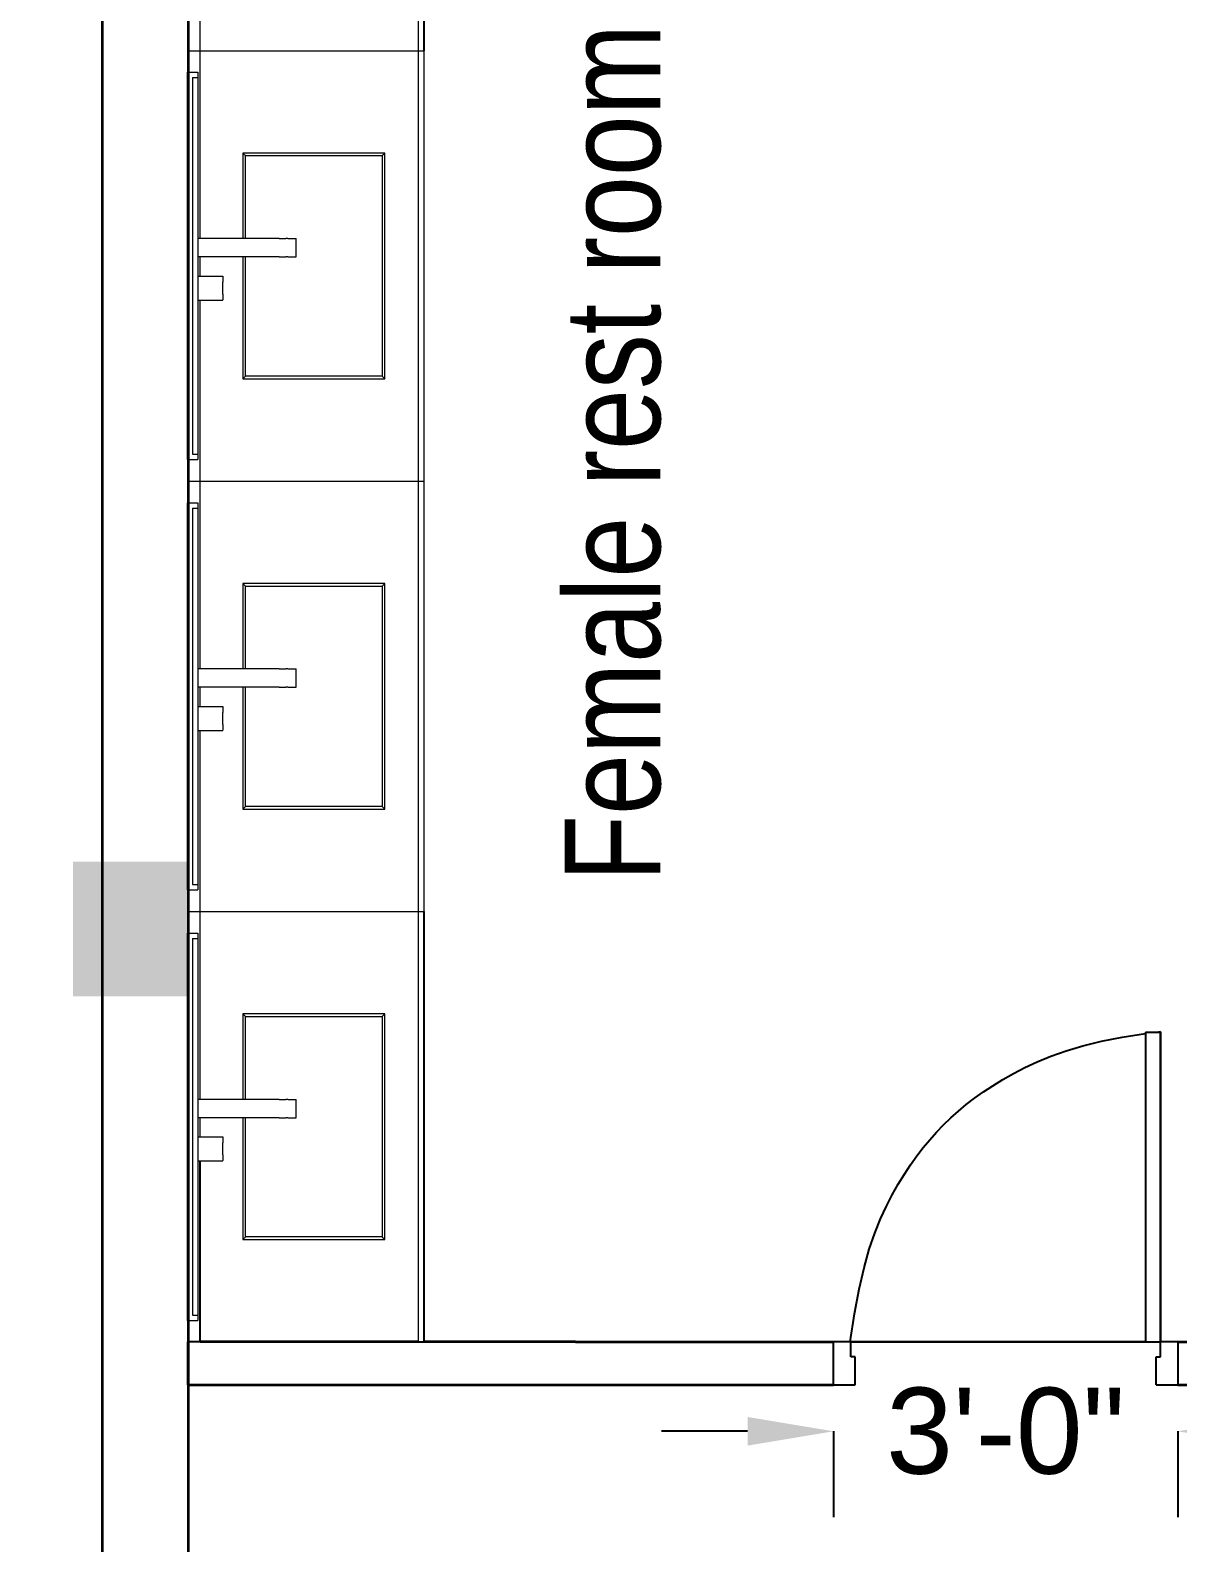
# Model space of a CAD drawing. Header units: millimetres. Extents: x 6923 to 14208, y 3430 to 4414.
# Drawn here: x 7105.8 to 7225.9, y 4080.9 to 4239.2 of the extents above; entities that cross this region are included whole.
import ezdxf

# ---------------------------------------------------------------- set-up
doc = ezdxf.new("R2010")
doc.units = ezdxf.units.MM
doc.layers.get('Defpoints').update_dxf_attribs({"color": 250})
doc.layers.add('AMBIENTACION', color=1, linetype='Continuous')
doc.layers.add('SectionCutEdges', color=7, linetype='Continuous')
for name, color, linetype, lineweight in [('dimension', 6, 'Continuous', 15), ('door', 104, 'Continuous', 25), ('Furniture', 252, 'Continuous', 0), ('text', 11, 'Continuous', 25), ('wall', 160, 'Continuous', 35)]:
    doc.layers.add(name, color=color, linetype=linetype, lineweight=lineweight)
doc.styles.add('ARRIAL NARROW', font='ARIALN.TTF')
doc.styles.get("Standard").update_dxf_attribs({"font": 'arial.ttf'})
doc.dimstyles.new('1 to 8', dxfattribs={"dimscale": 96, "dimtxt": 0.09375, "dimasz": 0.09375, "dimexe": 0.09375, "dimexo": 0.09375, "dimgap": 0.015625, "dimtad": 0, "dimtih": 1, "dimtoh": 1, "dimdec": 0, "dimrnd": 0.09375, "dimzin": 3, "dimdsep": 46, "dimlunit": 4, "dimtxsty": 'Standard', "dimcen": 0.09375, "dimadec": 0, "dimazin": 0, "dimtfac": 1, "dimtdec": 0, "dimtofl": 0, "dimtmove": 0, "dimatfit": 3, "dimfxl": 0.09375, "dimfxlon": 1, "dimtolj": 1, "dimtzin": 0, "dimarcsym": 0})

# ---------------------------------------------------------------- blocks, each defined once
blk = doc.blocks.new('*D49')
at = {"layer": 'Defpoints', "color": 0, "transparency": 16777216}
for p in [(7086.93, 4282.37), (7123.55, 4282.07), (7122.05, 4101.81)]:
    blk.add_point(p, dxfattribs=at)
at = {"layer": 'dimension', "color": 0, "lineweight": -2, "transparency": 16777216}
for p, q in [((7095.93, 4282.3), (7077.93, 4282.45)), ((7086.86, 4273.37), (7086.23, 4198.34)), ((7085.51, 4111.11), (7086.13, 4186.15)), ((7094.43, 4102.04), (7076.43, 4102.19))]:
    blk.add_line(p, q, dxfattribs=at)
at = {"layer": 'dimension', "color": 0, "transparency": 16777216}
for points in [[(7085.36, 4273.38), (7088.36, 4273.36), (7086.93, 4282.37)], [(7084.01, 4111.12), (7087.01, 4111.1), (7085.43, 4102.11)]]:
    blk.add_solid(points, dxfattribs=at)
at = {"layer": 'dimension', "color": 0, "transparency": 16777216, "insert": (7086.18, 4192.24), "char_height": 9, "attachment_point": 5}
blk.add_mtext('\\A1;15\'-0"', dxfattribs=at)
blk = doc.blocks.new('*D50')
at = {"layer": 'Defpoints', "color": 0, "transparency": 16777216}
for p in [(7189.86, 4097.4), (7225.9, 4097.4), (7225.9, 4092.55)]:
    blk.add_point(p, dxfattribs=at)
at = {"layer": 'dimension', "color": 0, "lineweight": -2, "transparency": 16777216}
for p, q in [((7180.86, 4092.55), (7171.86, 4092.55)), ((7189.86, 4092.55), (7189.86, 4083.55)), ((7225.9, 4092.55), (7225.9, 4083.55)), ((7234.9, 4092.55), (7243.9, 4092.55))]:
    blk.add_line(p, q, dxfattribs=at)
at = {"layer": 'dimension', "color": 0, "transparency": 16777216}
for points in [[(7180.86, 4094.05), (7180.86, 4091.05), (7189.86, 4092.55)], [(7234.9, 4094.05), (7234.9, 4091.05), (7225.9, 4092.55)]]:
    blk.add_solid(points, dxfattribs=at)
at = {"layer": 'dimension', "color": 0, "transparency": 16777216, "insert": (7207.88, 4092.55), "char_height": 9, "attachment_point": 5}
blk.add_mtext('\\A1;3\'-0"', dxfattribs=at)

msp = doc.modelspace()

# ---------------------------------------------------------------- hatches: boundary and pattern name
at = {"layer": 'AMBIENTACION'}
h = msp.add_hatch(color=5, dxfattribs=at)
h.dxf.hatch_style = 1
h.paths.add_polyline_path([(7113.23, 4152.18), (7110.23, 4152.18), (7110.23, 4138.18), (7113.23, 4138.18)])
h.paths.add_polyline_path([(7113.23, 4138.18), (7122.23, 4138.18), (7122.23, 4152.18), (7113.23, 4152.18)])
h.paths.add_polyline_path([(8967.91, 4138.18), (8976.91, 4138.18), (8976.91, 4152.18), (8967.91, 4152.18)], flags=17)
h.paths.add_polyline_path([(8964.91, 4138.18), (8976.91, 4138.18), (8976.91, 4152.18), (8964.91, 4152.18)])
h.paths.add_polyline_path([(10986.24, 4152.45), (10977.24, 4152.45), (10977.24, 4138.45), (10986.24, 4138.45)], flags=17)
h.paths.add_polyline_path([(10974.24, 4138.45), (10986.24, 4138.45), (10986.24, 4152.45), (10974.24, 4152.45)])
h.paths.add_polyline_path([(12884.41, 4160.44), (12875.41, 4160.44), (12875.41, 4146.44), (12884.41, 4146.44)], flags=17)
h.paths.add_polyline_path([(12872.41, 4146.44), (12884.41, 4146.44), (12884.41, 4160.44), (12872.41, 4160.44)])
h = msp.add_hatch(color=5, dxfattribs=at)
h.dxf.hatch_style = 1
h.paths.add_polyline_path([(7113.23, 4152.07), (7110.23, 4152.07), (7110.23, 4138.07), (7113.23, 4138.07)])
h.paths.add_polyline_path([(7113.23, 4138.07), (7122.23, 4138.07), (7122.23, 4152.07), (7113.23, 4152.07)])
h.paths.add_polyline_path([(8967.91, 4138.07), (8976.91, 4138.07), (8976.91, 4152.07), (8967.91, 4152.07)], flags=17)
h.paths.add_polyline_path([(8964.91, 4138.07), (8976.91, 4138.07), (8976.91, 4152.07), (8964.91, 4152.07)])
h.paths.add_polyline_path([(10986.24, 4152.33), (10977.24, 4152.33), (10977.24, 4138.33), (10986.24, 4138.33)], flags=17)
h.paths.add_polyline_path([(10974.24, 4138.33), (10986.24, 4138.33), (10986.24, 4152.33), (10974.24, 4152.33)])
h.paths.add_polyline_path([(12884.41, 4160.33), (12875.41, 4160.33), (12875.41, 4146.33), (12884.41, 4146.33)], flags=17)
h.paths.add_polyline_path([(12872.41, 4146.33), (12884.41, 4146.33), (12884.41, 4160.33), (12872.41, 4160.33)])
h = msp.add_hatch(color=5, dxfattribs=at)
h.dxf.hatch_style = 1
h.paths.add_polyline_path([(7113.23, 4152.07), (7110.23, 4152.07), (7110.23, 4138.07), (7113.23, 4138.07)])
h.paths.add_polyline_path([(7113.23, 4138.07), (7122.23, 4138.07), (7122.23, 4152.07), (7113.23, 4152.07)])
h.paths.add_polyline_path([(8967.91, 4138.07), (8976.91, 4138.07), (8976.91, 4152.07), (8967.91, 4152.07)], flags=17)
h.paths.add_polyline_path([(8964.91, 4138.07), (8976.91, 4138.07), (8976.91, 4152.07), (8964.91, 4152.07)])
h.paths.add_polyline_path([(10986.24, 4152.34), (10977.24, 4152.34), (10977.24, 4138.34), (10986.24, 4138.34)], flags=17)
h.paths.add_polyline_path([(10974.24, 4138.34), (10986.24, 4138.34), (10986.24, 4152.34), (10974.24, 4152.34)])
h.paths.add_polyline_path([(12884.41, 4160.33), (12875.41, 4160.33), (12875.41, 4146.33), (12884.41, 4146.33)], flags=17)
h.paths.add_polyline_path([(12872.41, 4146.33), (12884.41, 4146.33), (12884.41, 4160.33), (12872.41, 4160.33)])

# ---------------------------------------------------------------- linework, layer by layer
for p, q in [((7147, 4237.03), (7147, 4282.07)), ((7147, 4101.9), (7147, 4146.95)), ((7123.55, 4101.9), (7123.55, 4120.84))]:
    msp.add_line(p, q)
at = {"layer": 'door'}
for p, q in [((7223.66, 4134.33), (7224.1, 4134.39)), ((7224.1, 4101.9), (7224.1, 4134.39)), ((7222.52, 4134.33), (7222.52, 4101.9)), ((7222.52, 4134.33), (7224.1, 4134.33)), ((7224.1, 4134.33), (7224.1, 4101.9)), ((7191.67, 4101.9), (7189.86, 4101.9)), ((7189.86, 4097.4), (7189.86, 4101.9)), ((7222.52, 4101.9), (7191.61, 4101.9)), ((7191.67, 4100.33), (7191.67, 4101.9)), ((7191.67, 4101.9), (7222.52, 4101.9)), ((7222.52, 4101.9), (7224.1, 4101.9)), ((7225.9, 4101.9), (7224.1, 4101.9)), ((7224.1, 4100.33), (7224.1, 4101.9)), ((7225.9, 4101.9), (7225.9, 4097.4)), ((7192.12, 4100.33), (7191.67, 4100.33)), ((7192.12, 4097.4), (7192.12, 4100.33)), ((7223.64, 4100.33), (7224.1, 4100.33)), ((7223.64, 4097.4), (7223.64, 4100.33)), ((7189.86, 4097.4), (7192.12, 4097.4)), ((7223.64, 4097.4), (7225.9, 4097.4))]:
    msp.add_line(p, q, dxfattribs=at)
msp.add_lwpolyline([(7191.61, 4101.9), (7192.05, 4104.85), (7192.53, 4107.43), (7193.05, 4109.66), (7193.6, 4111.61), (7194.17, 4113.3), (7194.77, 4114.79), (7195.39, 4116.11), (7196.01, 4117.31), (7196.64, 4118.43), (7197.28, 4119.47), (7197.92, 4120.45), (7198.58, 4121.37), (7199.25, 4122.25), (7199.94, 4123.07), (7200.65, 4123.86), (7201.38, 4124.62), (7202.14, 4125.35), (7202.93, 4126.06), (7203.75, 4126.75), (7204.63, 4127.42), (7205.55, 4128.08), (7206.53, 4128.72), (7207.57, 4129.36), (7208.69, 4129.99), (7209.89, 4130.61), (7211.19, 4131.22), (7212.62, 4131.81), (7214.2, 4132.38), (7215.95, 4132.9), (7217.91, 4133.38), (7220.09, 4133.81), (7222.52, 4134.18)], dxfattribs=at)
at = {"layer": 'Furniture'}
for p, q in [((7146.4, 4237.03), (7146.4, 4282.07)), ((7123.55, 4237.03), (7123.55, 4255.96)), ((7122.3, 4239.28), (7122.3, 4237.03)), ((7122.3, 4237.03), (7123.55, 4237.03)), ((7122.3, 4237.03), (7122.3, 4234.77)), ((7123.55, 4217.37), (7123.55, 4237.03)), ((7123.55, 4237.03), (7146.4, 4237.03)), ((7146.4, 4191.99), (7146.4, 4237.03)), ((7146.4, 4237.03), (7146.48, 4237.03)), ((7146.48, 4237.03), (7146.56, 4237.03)), ((7146.56, 4237.03), (7146.63, 4237.03)), ((7146.63, 4237.03), (7146.7, 4237.03)), ((7146.7, 4237.03), (7146.77, 4237.03)), ((7146.77, 4237.03), (7146.83, 4237.03)), ((7146.83, 4237.03), (7146.88, 4237.03)), ((7146.88, 4237.03), (7146.92, 4237.03)), ((7146.98, 4237.03), (7146.92, 4237.03)), ((7146.98, 4237.03), (7147, 4237.03)), ((7147, 4191.99), (7147, 4237.03)), ((7147, 4237.03), (7147, 4237.03)), ((7122.23, 4194.24), (7122.23, 4234.77)), ((7122.3, 4234.77), (7123.3, 4234.77)), ((7122.3, 4194.24), (7122.3, 4234.77)), ((7122.73, 4234.21), (7123.3, 4234.21)), ((7122.73, 4234.21), (7122.73, 4194.8)), ((7123.3, 4234.77), (7123.3, 4234.21)), ((7123.3, 4234.21), (7123.3, 4217.37)), ((7128.02, 4226.31), (7128.1, 4226.24)), ((7142.89, 4226.31), (7128.02, 4226.31)), ((7128.02, 4226.31), (7128.02, 4217.37)), ((7128.1, 4226.24), (7128.17, 4226.17)), ((7142.74, 4226.17), (7142.81, 4226.24)), ((7142.81, 4226.24), (7142.89, 4226.31)), ((7142.89, 4202.7), (7142.89, 4226.31)), ((7128.17, 4226.17), (7128.23, 4226.12)), ((7128.23, 4226.12), (7128.27, 4226.08)), ((7128.27, 4226.08), (7128.3, 4226.05)), ((7128.3, 4226.05), (7142.6, 4226.05)), ((7128.3, 4225.64), (7128.3, 4226.05)), ((7128.3, 4224.89), (7128.3, 4225.64)), ((7128.3, 4224.07), (7128.3, 4224.89)), ((7142.6, 4226.05), (7142.6, 4225.64)), ((7142.6, 4225.64), (7142.6, 4224.89)), ((7142.6, 4224.89), (7142.6, 4224.07)), ((7142.61, 4226.05), (7142.64, 4226.08)), ((7142.64, 4226.08), (7142.68, 4226.12)), ((7142.68, 4226.12), (7142.74, 4226.17)), ((7128.3, 4223.18), (7128.3, 4224.07)), ((7128.3, 4222.23), (7128.3, 4223.18)), ((7142.6, 4224.07), (7142.6, 4223.18)), ((7142.6, 4223.18), (7142.6, 4222.23)), ((7128.3, 4221.23), (7128.3, 4222.23)), ((7142.6, 4222.23), (7142.6, 4221.23)), ((7128.3, 4220.18), (7128.3, 4221.23)), ((7128.3, 4219.1), (7128.3, 4220.18)), ((7142.6, 4221.23), (7142.6, 4220.18)), ((7142.6, 4220.18), (7142.6, 4219.1)), ((7128.3, 4217.98), (7128.3, 4219.1)), ((7142.6, 4219.1), (7142.6, 4217.98)), ((7123.55, 4217.37), (7123.3, 4217.37)), ((7123.3, 4217.37), (7123.3, 4215.45)), ((7128.02, 4217.37), (7123.55, 4217.37)), ((7128.1, 4217.37), (7128.02, 4217.37)), ((7128.17, 4217.37), (7128.1, 4217.37)), ((7128.23, 4217.37), (7128.17, 4217.37)), ((7128.27, 4217.37), (7128.23, 4217.37)), ((7128.3, 4217.37), (7128.27, 4217.37)), ((7128.3, 4217.37), (7128.3, 4217.98)), ((7131.83, 4217.37), (7128.3, 4217.37)), ((7131.83, 4217.37), (7132.27, 4217.37)), ((7132.27, 4217.37), (7132.51, 4217.37)), ((7132.74, 4217.37), (7132.51, 4217.37)), ((7132.74, 4217.37), (7132.95, 4217.37)), ((7132.95, 4217.37), (7133.14, 4217.37)), ((7133.14, 4217.37), (7133.3, 4217.37)), ((7133.3, 4217.37), (7133.43, 4217.37)), ((7133.43, 4217.37), (7133.52, 4217.37)), ((7133.52, 4217.37), (7133.58, 4217.37)), ((7133.58, 4217.37), (7133.6, 4217.37)), ((7133.6, 4216.83), (7133.6, 4217.37)), ((7133.6, 4215.67), (7133.6, 4216.83)), ((7142.6, 4217.98), (7142.6, 4216.83)), ((7142.6, 4216.83), (7142.6, 4215.67)), ((7123.3, 4215.45), (7123.3, 4213.45)), ((7123.55, 4215.45), (7123.3, 4215.45)), ((7123.55, 4213.45), (7123.55, 4215.45)), ((7128.02, 4215.45), (7123.55, 4215.45)), ((7128.02, 4215.45), (7128.02, 4202.7)), ((7128.1, 4215.45), (7128.02, 4215.45)), ((7128.17, 4215.45), (7128.1, 4215.45)), ((7128.23, 4215.45), (7128.17, 4215.45)), ((7128.27, 4215.45), (7128.23, 4215.45)), ((7128.3, 4215.45), (7128.27, 4215.45)), ((7131.83, 4215.45), (7128.3, 4215.45)), ((7128.3, 4214.51), (7128.3, 4215.45)), ((7131.83, 4215.45), (7132.27, 4215.45)), ((7132.27, 4215.45), (7132.51, 4215.45)), ((7132.74, 4215.45), (7132.51, 4215.45)), ((7132.74, 4215.45), (7132.95, 4215.45)), ((7132.95, 4215.45), (7133.14, 4215.45)), ((7133.14, 4215.45), (7133.3, 4215.45)), ((7133.3, 4215.45), (7133.43, 4215.45)), ((7133.43, 4215.45), (7133.52, 4215.45)), ((7133.52, 4215.45), (7133.58, 4215.45)), ((7133.58, 4215.45), (7133.6, 4215.45)), ((7133.6, 4215.45), (7133.6, 4215.67)), ((7142.6, 4215.67), (7142.6, 4214.51)), ((7128.3, 4213.34), (7128.3, 4214.51)), ((7142.6, 4214.51), (7142.6, 4213.34)), ((7123.3, 4213.45), (7123.55, 4213.45)), ((7123.3, 4213.45), (7123.3, 4213.41)), ((7123.3, 4213.41), (7123.3, 4213.28)), ((7123.3, 4213.28), (7123.3, 4213.08)), ((7123.3, 4213.08), (7123.3, 4212.82)), ((7123.3, 4212.82), (7123.3, 4212.51)), ((7123.3, 4212.51), (7123.3, 4212.19)), ((7123.3, 4212.19), (7123.3, 4211.86)), ((7123.55, 4213.45), (7125.93, 4213.45)), ((7125.88, 4212.82), (7125.93, 4212.82)), ((7125.88, 4212.82), (7125.88, 4212.51)), ((7125.88, 4212.51), (7125.88, 4212.19)), ((7125.88, 4212.19), (7125.88, 4211.86)), ((7125.93, 4213.45), (7125.93, 4213.41)), ((7125.93, 4213.41), (7125.93, 4213.28)), ((7125.93, 4213.28), (7125.93, 4213.08)), ((7125.93, 4213.08), (7125.93, 4212.82)), ((7128.3, 4212.18), (7128.3, 4213.34)), ((7128.3, 4211.04), (7128.3, 4212.18)), ((7142.6, 4213.34), (7142.6, 4212.18)), ((7142.6, 4212.18), (7142.6, 4211.04)), ((7123.3, 4211.86), (7123.3, 4211.55)), ((7123.3, 4211.55), (7123.3, 4211.29)), ((7123.3, 4211.29), (7123.3, 4211.09)), ((7123.3, 4211.09), (7123.3, 4210.96)), ((7123.3, 4210.96), (7123.3, 4210.92)), ((7123.3, 4210.92), (7123.55, 4210.92)), ((7123.3, 4210.92), (7123.3, 4194.8)), ((7123.55, 4191.99), (7123.55, 4210.92)), ((7123.55, 4210.92), (7125.93, 4210.92)), ((7125.88, 4211.86), (7125.88, 4211.55)), ((7125.88, 4211.55), (7125.93, 4211.55)), ((7125.93, 4211.55), (7125.93, 4211.29)), ((7125.93, 4211.29), (7125.93, 4211.09)), ((7125.93, 4211.09), (7125.93, 4210.96)), ((7125.93, 4210.92), (7125.93, 4210.96)), ((7128.3, 4209.92), (7128.3, 4211.04)), ((7142.6, 4211.04), (7142.6, 4209.92)), ((7128.3, 4208.83), (7128.3, 4209.92)), ((7128.3, 4207.78), (7128.3, 4208.83)), ((7142.6, 4209.92), (7142.6, 4208.83)), ((7142.6, 4208.83), (7142.6, 4207.78)), ((7128.3, 4206.78), (7128.3, 4207.78)), ((7142.6, 4207.78), (7142.6, 4206.78)), ((7128.3, 4205.83), (7128.3, 4206.78)), ((7128.3, 4204.94), (7128.3, 4205.83)), ((7142.6, 4206.78), (7142.6, 4205.83)), ((7142.6, 4205.83), (7142.6, 4204.94)), ((7128.3, 4204.12), (7128.3, 4204.94)), ((7128.3, 4203.37), (7128.3, 4204.12)), ((7142.6, 4204.94), (7142.6, 4204.12)), ((7142.6, 4204.12), (7142.6, 4203.37)), ((7128.1, 4202.78), (7128.02, 4202.7)), ((7128.02, 4202.7), (7142.89, 4202.7)), ((7128.17, 4202.84), (7128.1, 4202.78)), ((7128.23, 4202.9), (7128.17, 4202.84)), ((7128.27, 4202.93), (7128.23, 4202.9)), ((7128.3, 4202.97), (7128.3, 4203.37)), ((7142.6, 4202.97), (7128.3, 4202.97)), ((7128.3, 4202.97), (7128.3, 4202.96)), ((7142.6, 4203.37), (7142.6, 4202.97)), ((7142.6, 4202.97), (7142.61, 4202.96)), ((7142.61, 4202.96), (7142.64, 4202.93)), ((7142.64, 4202.93), (7142.68, 4202.9)), ((7142.68, 4202.9), (7142.74, 4202.84)), ((7142.74, 4202.84), (7142.81, 4202.78)), ((7142.81, 4202.78), (7142.89, 4202.7)), ((7122.73, 4194.8), (7123.3, 4194.8)), ((7123.3, 4194.8), (7123.3, 4194.24)), ((7122.3, 4194.24), (7123.3, 4194.24)), ((7122.3, 4194.24), (7122.3, 4191.99)), ((7122.3, 4191.99), (7123.55, 4191.99)), ((7122.3, 4191.99), (7122.3, 4189.73)), ((7123.55, 4172.33), (7123.55, 4191.99)), ((7123.55, 4191.99), (7146.4, 4191.99)), ((7146.4, 4146.95), (7146.4, 4191.99)), ((7146.4, 4191.99), (7146.48, 4191.99)), ((7146.48, 4191.99), (7146.56, 4191.99)), ((7146.56, 4191.99), (7146.63, 4191.99)), ((7146.63, 4191.99), (7146.7, 4191.99)), ((7146.7, 4191.99), (7146.77, 4191.99)), ((7146.77, 4191.99), (7146.83, 4191.99)), ((7146.83, 4191.99), (7146.88, 4191.99)), ((7146.88, 4191.99), (7146.92, 4191.99)), ((7146.98, 4191.99), (7146.92, 4191.99)), ((7146.98, 4191.99), (7147, 4191.99)), ((7147, 4146.95), (7147, 4191.99)), ((7147, 4191.99), (7147, 4191.99)), ((7122.23, 4149.2), (7122.23, 4189.73)), ((7122.3, 4189.73), (7123.3, 4189.73)), ((7122.3, 4149.2), (7122.3, 4189.73)), ((7122.73, 4189.17), (7123.3, 4189.17)), ((7122.73, 4189.17), (7122.73, 4149.76)), ((7123.3, 4189.73), (7123.3, 4189.17)), ((7123.3, 4189.17), (7123.3, 4172.33)), ((7128.02, 4181.27), (7128.1, 4181.2)), ((7142.89, 4181.27), (7128.02, 4181.27)), ((7128.02, 4181.27), (7128.02, 4172.33)), ((7128.1, 4181.2), (7128.17, 4181.13)), ((7128.17, 4181.13), (7128.23, 4181.08)), ((7128.23, 4181.08), (7128.27, 4181.04)), ((7128.27, 4181.04), (7128.3, 4181.01)), ((7128.3, 4181.01), (7142.6, 4181.01)), ((7128.3, 4180.6), (7128.3, 4181.01)), ((7128.3, 4179.85), (7128.3, 4180.6)), ((7142.6, 4181.01), (7142.6, 4180.6)), ((7142.6, 4180.6), (7142.6, 4179.85)), ((7142.61, 4181.01), (7142.64, 4181.04)), ((7142.64, 4181.04), (7142.68, 4181.08)), ((7142.68, 4181.08), (7142.74, 4181.13)), ((7142.74, 4181.13), (7142.81, 4181.2)), ((7142.81, 4181.2), (7142.89, 4181.27)), ((7142.89, 4157.66), (7142.89, 4181.27)), ((7128.3, 4179.03), (7128.3, 4179.85)), ((7128.3, 4178.14), (7128.3, 4179.03)), ((7142.6, 4179.85), (7142.6, 4179.03)), ((7142.6, 4179.03), (7142.6, 4178.14)), ((7128.3, 4177.19), (7128.3, 4178.14)), ((7128.3, 4176.19), (7128.3, 4177.19)), ((7142.6, 4178.14), (7142.6, 4177.19)), ((7142.6, 4177.19), (7142.6, 4176.19)), ((7128.3, 4175.14), (7128.3, 4176.19)), ((7142.6, 4176.19), (7142.6, 4175.14)), ((7128.3, 4174.06), (7128.3, 4175.14)), ((7128.3, 4172.94), (7128.3, 4174.06)), ((7142.6, 4175.14), (7142.6, 4174.06)), ((7142.6, 4174.06), (7142.6, 4172.94)), ((7128.3, 4172.33), (7128.3, 4172.94)), ((7142.6, 4172.94), (7142.6, 4171.79)), ((7123.55, 4172.33), (7123.3, 4172.33)), ((7123.3, 4172.33), (7123.3, 4170.41)), ((7128.02, 4172.33), (7123.55, 4172.33)), ((7128.1, 4172.33), (7128.02, 4172.33)), ((7128.17, 4172.33), (7128.1, 4172.33)), ((7128.23, 4172.33), (7128.17, 4172.33)), ((7128.27, 4172.33), (7128.23, 4172.33)), ((7128.3, 4172.33), (7128.27, 4172.33)), ((7131.83, 4172.33), (7128.3, 4172.33)), ((7131.83, 4172.33), (7132.27, 4172.33)), ((7132.27, 4172.33), (7132.51, 4172.33)), ((7132.74, 4172.33), (7132.51, 4172.33)), ((7132.74, 4172.33), (7132.95, 4172.33)), ((7132.95, 4172.33), (7133.14, 4172.33)), ((7133.14, 4172.33), (7133.3, 4172.33)), ((7133.3, 4172.33), (7133.43, 4172.33)), ((7133.43, 4172.33), (7133.52, 4172.33)), ((7133.52, 4172.33), (7133.58, 4172.33)), ((7133.58, 4172.33), (7133.6, 4172.33)), ((7133.6, 4171.79), (7133.6, 4172.33)), ((7133.6, 4170.63), (7133.6, 4171.79)), ((7142.6, 4171.79), (7142.6, 4170.63)), ((7123.55, 4170.41), (7123.3, 4170.41)), ((7123.3, 4170.41), (7123.3, 4168.41)), ((7123.55, 4168.41), (7123.55, 4170.41)), ((7128.02, 4170.41), (7123.55, 4170.41)), ((7128.02, 4170.41), (7128.02, 4157.66)), ((7128.1, 4170.41), (7128.02, 4170.41)), ((7128.17, 4170.41), (7128.1, 4170.41)), ((7128.23, 4170.41), (7128.17, 4170.41)), ((7128.27, 4170.41), (7128.23, 4170.41)), ((7128.3, 4170.41), (7128.27, 4170.41)), ((7131.83, 4170.41), (7128.3, 4170.41)), ((7128.3, 4169.47), (7128.3, 4170.41)), ((7128.3, 4168.3), (7128.3, 4169.47)), ((7131.83, 4170.41), (7132.27, 4170.41)), ((7132.27, 4170.41), (7132.51, 4170.41)), ((7132.74, 4170.41), (7132.51, 4170.41)), ((7132.74, 4170.41), (7132.95, 4170.41)), ((7132.95, 4170.41), (7133.14, 4170.41)), ((7133.14, 4170.41), (7133.3, 4170.41)), ((7133.3, 4170.41), (7133.43, 4170.41)), ((7133.43, 4170.41), (7133.52, 4170.41)), ((7133.52, 4170.41), (7133.58, 4170.41)), ((7133.58, 4170.41), (7133.6, 4170.41)), ((7133.6, 4170.41), (7133.6, 4170.63)), ((7142.6, 4170.63), (7142.6, 4169.47)), ((7142.6, 4169.47), (7142.6, 4168.3)), ((7123.3, 4168.41), (7123.55, 4168.41)), ((7123.3, 4168.41), (7123.3, 4168.37)), ((7123.3, 4168.37), (7123.3, 4168.24)), ((7123.3, 4168.24), (7123.3, 4168.04)), ((7123.3, 4168.04), (7123.3, 4167.78)), ((7123.3, 4167.78), (7123.3, 4167.47)), ((7123.55, 4168.41), (7125.93, 4168.41)), ((7125.88, 4167.78), (7125.93, 4167.78)), ((7125.88, 4167.78), (7125.88, 4167.47)), ((7125.93, 4168.41), (7125.93, 4168.37)), ((7125.93, 4168.37), (7125.93, 4168.24)), ((7125.93, 4168.24), (7125.93, 4168.04)), ((7125.93, 4168.04), (7125.93, 4167.78)), ((7128.3, 4167.14), (7128.3, 4168.3)), ((7142.6, 4168.3), (7142.6, 4167.14)), ((7123.3, 4167.47), (7123.3, 4167.15)), ((7123.3, 4167.15), (7123.3, 4166.82)), ((7123.3, 4166.82), (7123.3, 4166.51)), ((7123.3, 4166.51), (7123.3, 4166.25)), ((7123.3, 4166.25), (7123.3, 4166.05)), ((7123.3, 4166.05), (7123.3, 4165.92)), ((7125.88, 4167.47), (7125.88, 4167.15)), ((7125.88, 4167.15), (7125.88, 4166.82)), ((7125.88, 4166.82), (7125.88, 4166.51)), ((7125.88, 4166.51), (7125.93, 4166.51)), ((7125.93, 4166.51), (7125.93, 4166.25)), ((7125.93, 4166.25), (7125.93, 4166.05)), ((7125.93, 4166.05), (7125.93, 4165.92)), ((7128.3, 4166), (7128.3, 4167.14)), ((7142.6, 4167.14), (7142.6, 4166)), ((7123.3, 4165.92), (7123.3, 4165.88)), ((7123.3, 4165.88), (7123.3, 4149.76)), ((7123.3, 4165.88), (7123.55, 4165.88)), ((7123.55, 4146.95), (7123.55, 4165.88)), ((7123.55, 4165.88), (7125.93, 4165.88)), ((7125.93, 4165.88), (7125.93, 4165.92)), ((7128.3, 4164.88), (7128.3, 4166)), ((7128.3, 4163.79), (7128.3, 4164.88)), ((7142.6, 4166), (7142.6, 4164.88)), ((7142.6, 4164.88), (7142.6, 4163.79)), ((7128.3, 4162.74), (7128.3, 4163.79)), ((7142.6, 4163.79), (7142.6, 4162.74)), ((7128.3, 4161.74), (7128.3, 4162.74)), ((7128.3, 4160.79), (7128.3, 4161.74)), ((7142.6, 4162.74), (7142.6, 4161.74)), ((7142.6, 4161.74), (7142.6, 4160.79)), ((7128.3, 4159.9), (7128.3, 4160.79)), ((7128.3, 4159.08), (7128.3, 4159.9)), ((7142.6, 4160.79), (7142.6, 4159.9)), ((7142.6, 4159.9), (7142.6, 4159.08)), ((7128.3, 4158.33), (7128.3, 4159.08)), ((7128.3, 4157.93), (7128.3, 4158.33)), ((7142.6, 4159.08), (7142.6, 4158.33)), ((7142.6, 4158.33), (7142.6, 4157.93)), ((7128.1, 4157.74), (7128.02, 4157.66)), ((7128.02, 4157.66), (7142.89, 4157.66)), ((7128.17, 4157.8), (7128.1, 4157.74)), ((7128.23, 4157.86), (7128.17, 4157.8)), ((7128.27, 4157.89), (7128.23, 4157.86)), ((7142.6, 4157.93), (7128.3, 4157.93)), ((7128.3, 4157.93), (7128.3, 4157.92)), ((7142.6, 4157.93), (7142.61, 4157.92)), ((7142.61, 4157.92), (7142.64, 4157.89)), ((7142.64, 4157.89), (7142.68, 4157.86)), ((7142.68, 4157.86), (7142.74, 4157.8)), ((7142.74, 4157.8), (7142.81, 4157.74)), ((7142.81, 4157.74), (7142.89, 4157.66)), ((7122.3, 4149.2), (7123.3, 4149.2)), ((7122.3, 4149.2), (7122.3, 4146.95)), ((7122.73, 4149.76), (7123.3, 4149.76)), ((7123.3, 4149.76), (7123.3, 4149.2)), ((7122.3, 4146.95), (7123.55, 4146.95)), ((7122.3, 4146.95), (7122.3, 4144.69)), ((7123.55, 4127.29), (7123.55, 4146.95)), ((7123.55, 4146.95), (7146.4, 4146.95)), ((7146.4, 4101.9), (7146.4, 4146.95)), ((7146.4, 4146.95), (7146.48, 4146.95)), ((7146.48, 4146.95), (7146.56, 4146.95)), ((7146.56, 4146.95), (7146.63, 4146.95)), ((7146.63, 4146.95), (7146.7, 4146.95)), ((7146.7, 4146.95), (7146.77, 4146.95)), ((7146.77, 4146.95), (7146.83, 4146.95)), ((7146.83, 4146.95), (7146.88, 4146.95)), ((7146.88, 4146.95), (7146.92, 4146.95)), ((7146.98, 4146.95), (7146.92, 4146.95)), ((7146.98, 4146.95), (7147, 4146.95)), ((7147, 4146.95), (7147, 4146.95)), ((7122.23, 4106.41), (7122.23, 4144.69)), ((7122.3, 4144.69), (7123.3, 4144.69)), ((7122.3, 4106.41), (7122.3, 4144.69)), ((7122.73, 4144.13), (7123.3, 4144.13)), ((7122.73, 4144.13), (7122.73, 4104.72)), ((7123.3, 4144.69), (7123.3, 4144.13)), ((7123.3, 4144.13), (7123.3, 4127.29)), ((7128.02, 4136.23), (7128.1, 4136.16)), ((7142.89, 4136.23), (7128.02, 4136.23)), ((7128.02, 4136.23), (7128.02, 4127.29)), ((7128.1, 4136.16), (7128.17, 4136.09)), ((7128.17, 4136.09), (7128.23, 4136.04)), ((7128.23, 4136.04), (7128.27, 4136)), ((7128.27, 4136), (7128.3, 4135.97)), ((7142.61, 4135.97), (7142.64, 4136)), ((7142.64, 4136), (7142.68, 4136.04)), ((7142.68, 4136.04), (7142.74, 4136.09)), ((7142.74, 4136.09), (7142.81, 4136.16)), ((7142.81, 4136.16), (7142.89, 4136.23)), ((7142.89, 4112.62), (7142.89, 4136.23)), ((7128.3, 4135.96), (7142.6, 4135.96)), ((7128.3, 4135.56), (7128.3, 4135.96)), ((7128.3, 4134.81), (7128.3, 4135.56)), ((7128.3, 4133.99), (7128.3, 4134.81)), ((7142.6, 4135.96), (7142.6, 4135.56)), ((7142.6, 4135.56), (7142.6, 4134.81)), ((7142.6, 4134.81), (7142.6, 4133.99)), ((7128.3, 4133.1), (7128.3, 4133.99)), ((7128.3, 4132.15), (7128.3, 4133.1)), ((7142.6, 4133.99), (7142.6, 4133.1)), ((7142.6, 4133.1), (7142.6, 4132.15)), ((7128.3, 4131.15), (7128.3, 4132.15)), ((7142.6, 4132.15), (7142.6, 4131.15)), ((7128.3, 4130.1), (7128.3, 4131.15)), ((7128.3, 4129.01), (7128.3, 4130.1)), ((7142.6, 4131.15), (7142.6, 4130.1)), ((7142.6, 4130.1), (7142.6, 4129.01)), ((7128.3, 4127.9), (7128.3, 4129.01)), ((7142.6, 4129.01), (7142.6, 4127.9)), ((7123.55, 4127.29), (7123.3, 4127.29)), ((7123.3, 4127.29), (7123.3, 4125.37)), ((7128.02, 4127.29), (7123.55, 4127.29)), ((7128.1, 4127.29), (7128.02, 4127.29)), ((7128.17, 4127.29), (7128.1, 4127.29)), ((7128.23, 4127.29), (7128.17, 4127.29)), ((7128.27, 4127.29), (7128.23, 4127.29)), ((7128.3, 4127.29), (7128.27, 4127.29)), ((7128.3, 4127.29), (7128.3, 4127.9)), ((7131.83, 4127.29), (7128.3, 4127.29)), ((7131.83, 4127.29), (7132.27, 4127.29)), ((7132.27, 4127.29), (7132.51, 4127.29)), ((7132.74, 4127.29), (7132.51, 4127.29)), ((7132.74, 4127.29), (7132.95, 4127.29)), ((7132.95, 4127.29), (7133.14, 4127.29)), ((7133.14, 4127.29), (7133.3, 4127.29)), ((7133.3, 4127.29), (7133.43, 4127.29)), ((7133.43, 4127.29), (7133.52, 4127.29)), ((7133.52, 4127.29), (7133.58, 4127.29)), ((7133.58, 4127.29), (7133.6, 4127.29)), ((7133.6, 4126.75), (7133.6, 4127.29)), ((7133.6, 4125.59), (7133.6, 4126.75)), ((7142.6, 4127.9), (7142.6, 4126.75)), ((7142.6, 4126.75), (7142.6, 4125.59)), ((7123.55, 4125.37), (7123.3, 4125.37)), ((7123.3, 4125.37), (7123.3, 4123.37)), ((7123.55, 4123.37), (7123.55, 4125.37)), ((7128.02, 4125.37), (7123.55, 4125.37)), ((7128.02, 4125.37), (7128.02, 4112.62)), ((7128.1, 4125.37), (7128.02, 4125.37)), ((7128.17, 4125.37), (7128.1, 4125.37)), ((7128.23, 4125.37), (7128.17, 4125.37)), ((7128.27, 4125.37), (7128.23, 4125.37)), ((7128.3, 4125.37), (7128.27, 4125.37)), ((7131.83, 4125.37), (7128.3, 4125.37)), ((7128.3, 4124.42), (7128.3, 4125.37)), ((7131.83, 4125.37), (7132.27, 4125.37)), ((7132.27, 4125.37), (7132.51, 4125.37)), ((7132.74, 4125.37), (7132.51, 4125.37)), ((7132.74, 4125.37), (7132.95, 4125.37)), ((7132.95, 4125.37), (7133.14, 4125.37)), ((7133.14, 4125.37), (7133.3, 4125.37)), ((7133.3, 4125.37), (7133.43, 4125.37)), ((7133.43, 4125.37), (7133.52, 4125.37)), ((7133.52, 4125.37), (7133.58, 4125.37)), ((7133.58, 4125.37), (7133.6, 4125.37)), ((7133.6, 4125.37), (7133.6, 4125.59)), ((7142.6, 4125.59), (7142.6, 4124.42)), ((7123.3, 4123.37), (7123.55, 4123.37)), ((7123.3, 4123.37), (7123.3, 4123.33)), ((7123.3, 4123.33), (7123.3, 4123.2)), ((7123.55, 4123.37), (7125.93, 4123.37)), ((7125.93, 4123.37), (7125.93, 4123.33)), ((7125.93, 4123.33), (7125.93, 4123.2)), ((7128.3, 4123.26), (7128.3, 4124.42)), ((7142.6, 4124.42), (7142.6, 4123.26)), ((7123.3, 4123.2), (7123.3, 4123)), ((7123.3, 4123), (7123.3, 4122.74)), ((7123.3, 4122.74), (7123.3, 4122.43)), ((7123.3, 4122.43), (7123.3, 4122.1)), ((7123.3, 4122.1), (7123.3, 4121.78)), ((7123.3, 4121.78), (7123.3, 4121.47)), ((7125.88, 4122.74), (7125.93, 4122.74)), ((7125.88, 4122.74), (7125.88, 4122.43)), ((7125.88, 4122.43), (7125.88, 4122.1)), ((7125.88, 4122.1), (7125.88, 4121.78)), ((7125.88, 4121.78), (7125.88, 4121.47)), ((7125.93, 4123.2), (7125.93, 4123)), ((7125.93, 4123), (7125.93, 4122.74)), ((7128.3, 4122.1), (7128.3, 4123.26)), ((7128.3, 4120.95), (7128.3, 4122.1)), ((7142.6, 4123.26), (7142.6, 4122.1)), ((7142.6, 4122.1), (7142.6, 4120.95)), ((7123.3, 4121.47), (7123.3, 4121.21)), ((7123.3, 4121.21), (7123.3, 4121.01)), ((7123.3, 4121.01), (7123.3, 4120.88)), ((7123.3, 4120.88), (7123.3, 4120.84)), ((7123.3, 4120.84), (7123.55, 4120.84)), ((7123.3, 4120.84), (7123.3, 4104.72)), ((7123.55, 4120.84), (7125.93, 4120.84)), ((7125.88, 4121.47), (7125.93, 4121.47)), ((7125.93, 4121.47), (7125.93, 4121.21)), ((7125.93, 4121.21), (7125.93, 4121.01)), ((7125.93, 4121.01), (7125.93, 4120.88)), ((7125.93, 4120.84), (7125.93, 4120.88)), ((7128.3, 4119.84), (7128.3, 4120.95)), ((7142.6, 4120.95), (7142.6, 4119.84)), ((7128.3, 4118.75), (7128.3, 4119.84)), ((7128.3, 4117.7), (7128.3, 4118.75)), ((7142.6, 4119.84), (7142.6, 4118.75)), ((7142.6, 4118.75), (7142.6, 4117.7)), ((7128.3, 4116.7), (7128.3, 4117.7)), ((7142.6, 4117.7), (7142.6, 4116.7)), ((7128.3, 4115.75), (7128.3, 4116.7)), ((7128.3, 4114.86), (7128.3, 4115.75)), ((7142.6, 4116.7), (7142.6, 4115.75)), ((7142.6, 4115.75), (7142.6, 4114.86)), ((7128.3, 4114.04), (7128.3, 4114.86)), ((7128.3, 4113.29), (7128.3, 4114.04)), ((7142.6, 4114.86), (7142.6, 4114.04)), ((7142.6, 4114.04), (7142.6, 4113.29)), ((7128.1, 4112.69), (7128.02, 4112.62)), ((7128.02, 4112.62), (7142.89, 4112.62)), ((7128.17, 4112.76), (7128.1, 4112.69)), ((7128.23, 4112.81), (7128.17, 4112.76)), ((7128.27, 4112.85), (7128.23, 4112.81)), ((7128.3, 4112.89), (7128.3, 4113.29)), ((7142.6, 4112.89), (7128.3, 4112.89)), ((7128.3, 4112.89), (7128.3, 4112.88)), ((7142.6, 4113.29), (7142.6, 4112.89)), ((7142.6, 4112.89), (7142.61, 4112.88)), ((7142.61, 4112.88), (7142.64, 4112.85)), ((7142.64, 4112.85), (7142.68, 4112.81)), ((7142.68, 4112.81), (7142.74, 4112.76)), ((7142.74, 4112.76), (7142.81, 4112.69)), ((7142.81, 4112.69), (7142.89, 4112.62)), ((7122.23, 4106.41), (7122.3, 4106.41)), ((7122.23, 4104.16), (7122.23, 4106.41)), ((7122.3, 4104.16), (7122.3, 4106.41)), ((7122.73, 4104.72), (7123.3, 4104.72)), ((7123.3, 4104.72), (7123.3, 4104.16)), ((7122.3, 4104.16), (7123.3, 4104.16))]:
    msp.add_line(p, q, dxfattribs=at)
at = {"layer": 'SectionCutEdges'}
for p, q in [((7122.3, 4104.16), (7122.3, 4101.9)), ((7123.55, 4101.9), (7122.3, 4101.9)), ((7146.4, 4101.9), (7146.48, 4101.9)), ((7146.48, 4101.9), (7146.56, 4101.9)), ((7146.56, 4101.9), (7146.63, 4101.9)), ((7146.63, 4101.9), (7146.7, 4101.9)), ((7146.7, 4101.9), (7146.77, 4101.9)), ((7146.77, 4101.9), (7146.83, 4101.9)), ((7146.83, 4101.9), (7146.88, 4101.9)), ((7146.88, 4101.9), (7146.92, 4101.9)), ((7146.98, 4101.9), (7146.92, 4101.9)), ((7146.98, 4101.9), (7147, 4101.9)), ((7147, 4101.9), (7147, 4101.9))]:
    msp.add_line(p, q, dxfattribs=at)
at = {"layer": 'wall'}
for p, q in [((7122.3, 4097.4), (7122.3, 4101.9)), ((7146.4, 4101.9), (7123.55, 4101.9)), ((7162.84, 4101.9), (7147, 4101.9)), ((7162.84, 4101.9), (7189.86, 4101.9)), ((7225.9, 4101.9), (7293.46, 4101.9)), ((7122.3, 4097.4), (7189.86, 4097.4)), ((7225.9, 4097.4), (7293.46, 4097.4))]:
    msp.add_line(p, q, dxfattribs=at)
for points in [[(7174.82, 4291.07), (7113.3, 4291.07), (7113.3, 3670.15)], [(7174.82, 4282.07), (7122.3, 4282.07), (7122.3, 3670.15)]]:
    msp.add_lwpolyline(points, dxfattribs=at)

# ---------------------------------------------------------------- texts
at = {"layer": 'text', "color": 11, "true_color": 0xf27172, "insert": (7161.71, 4150.06), "char_height": 10, "attachment_point": 1, "rotation": 90, "style": 'ARRIAL NARROW'}
msp.add_mtext_dynamic_manual_height_columns('Female rest room', width=95.3674, gutter_width=1, heights=[0], dxfattribs=at)

# ---------------------------------------------------------------- dimensions: what is measured, and where the dimension line sits
at = {"layer": 'dimension', "color": 219, "true_color": 0x642165}
dim = msp.add_aligned_dim(p1=(7122.05, 4101.81), p2=(7123.55, 4282.07), distance=36.62, dimstyle='1 to 8', dxfattribs=at)
dim.commit()
dim.dimension.update_dxf_attribs({"geometry": '*D49', "text_midpoint": (7086.18, 4192.24)})
dim = msp.add_linear_dim(base=(7225.9, 4092.55), p1=(7189.86, 4097.4), p2=(7225.9, 4097.4), dimstyle='1 to 8', dxfattribs=at)
dim.commit()
dim.dimension.update_dxf_attribs({"geometry": '*D50', "text_midpoint": (7207.88, 4092.55)})

doc.saveas('drawing.dxf')
